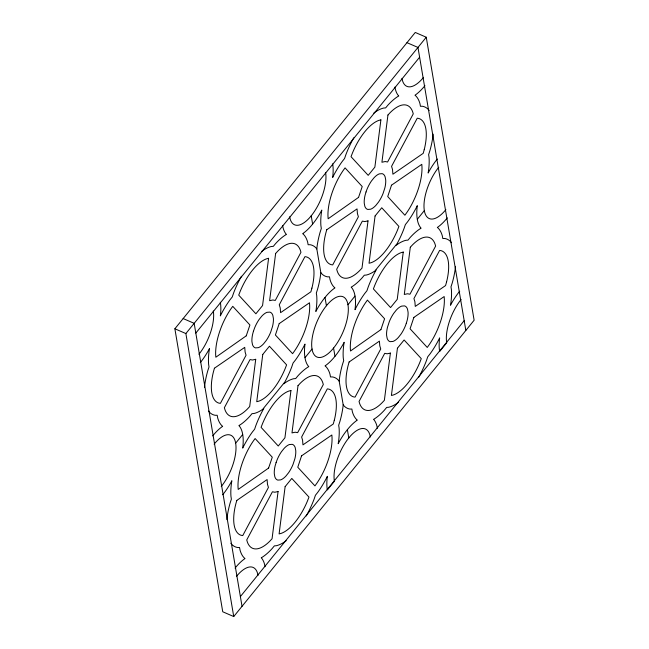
<?xml version="1.0" encoding="UTF-8"?>
<svg xmlns="http://www.w3.org/2000/svg" width="649" height="649" viewBox="0 0 649 649"><rect width="100%" height="100%" fill="white"/><g stroke="black" fill="none" stroke-linecap="round" stroke-linejoin="round"><path stroke-width="0.97" d="M204.508 387.412L204.678 385.684A54.305 23.137 -66.5 0 1 207.761 370.798L209.01 366.928L208.597 364.211A54.305 23.137 -66.5 0 1 209.083 351.109L209.489 348.529L208.946 349.568A45.73 19.486 -66.5 0 1 201.612 360.925L200.306 362.54M226.874 519.63L227.045 517.902A54.305 23.137 -66.5 0 1 230.119 503.016L231.377 499.146L230.963 496.428A54.305 23.137 -66.5 0 1 231.45 483.327L231.847 480.747L231.312 481.785A45.73 19.486 -66.5 0 1 223.978 493.143L222.664 494.757M316.817 248.965L316.988 247.237A54.305 23.137 -66.5 0 1 320.071 232.358L321.32 228.48L320.906 225.763A54.305 23.137 -66.5 0 1 321.393 212.661L321.799 210.081L321.255 211.12A45.73 19.486 -66.5 0 1 313.921 222.477L311.301 225.706A45.73 19.486 -66.5 0 1 303.318 233.234L302.677 233.648L303.659 234.524A54.305 23.137 -66.5 0 1 307.65 242.109L308.137 244.738L310.044 244.714A54.305 23.137 -66.5 0 1 316.225 248.186L316.817 248.965L320.817 272.588L320.647 274.316A54.305 23.137 -66.5 0 1 317.572 289.203L316.314 293.072L316.728 295.798A54.305 23.137 -66.5 0 1 316.241 308.9L315.836 311.471L316.379 310.433A45.73 19.486 -66.5 0 1 323.713 299.075L326.333 295.847A45.73 19.486 -66.5 0 1 334.316 288.326L334.957 287.905L333.975 287.028A54.305 23.137 -66.5 0 1 329.992 279.451L329.497 276.823L327.591 276.847A54.305 23.137 -66.5 0 1 321.409 273.375L320.817 272.588M339.184 381.182L339.354 379.454A54.305 23.137 -66.5 0 1 342.429 364.576L343.686 360.698L343.272 357.98A54.305 23.137 -66.5 0 1 343.759 344.879L344.157 342.299L343.621 343.337A45.73 19.486 -66.5 0 1 336.287 354.695L333.667 357.923A45.73 19.486 -66.5 0 1 325.684 365.452L325.035 365.874L326.025 366.742A54.305 23.137 -66.5 0 1 330.008 374.327L330.503 376.955L332.41 376.931A54.305 23.137 -66.5 0 1 338.583 380.403L339.184 381.182L343.175 404.806L343.005 406.534A54.305 23.137 -66.5 0 1 339.93 421.42L338.673 425.29L339.094 428.016A54.305 23.137 -66.5 0 1 338.6 441.117L338.202 443.697L338.737 442.659A45.73 19.486 -66.5 0 1 346.079 431.293L348.691 428.064A45.73 19.486 -66.5 0 1 356.682 420.544L357.323 420.122L356.342 419.254A54.305 23.137 -66.5 0 1 352.35 411.669L351.863 409.04L349.957 409.065A54.305 23.137 -66.5 0 1 343.775 405.593L343.175 404.806M433.126 134.14L432.956 135.876A54.305 23.137 -66.5 0 1 429.873 150.755L428.624 154.624L429.038 157.35A54.305 23.137 -66.5 0 1 428.551 170.452L428.145 173.032L428.689 171.993A45.73 19.486 -66.5 0 1 436.023 160.636L437.329 159.021M455.484 266.366L455.314 268.094A54.305 23.137 -66.5 0 1 452.239 282.972L450.982 286.842L451.404 289.568A54.305 23.137 -66.5 0 1 450.909 302.669L450.511 305.249L451.047 304.211A45.73 19.486 -66.5 0 1 458.389 292.853L459.695 291.239M276.076 462.632L277.001 460.092A19.308 8.226 -66.5 0 1 281.455 451.736L284.092 448.427A19.308 8.226 -66.5 0 1 289.381 444.549L292.212 444.33A19.308 8.226 -66.5 0 1 295.19 447.567L295.757 450.633A19.308 8.226 -66.5 0 1 294.881 458.713L293.056 464.343A19.308 8.226 -66.5 0 1 288.602 472.699L285.958 476.017A19.308 8.226 -66.5 0 1 280.668 479.887L277.837 480.106A19.308 8.226 -66.5 0 1 274.86 476.869L274.292 473.802A19.308 8.226 -66.5 0 1 275.168 465.722L276.085 462.632M366.02 191.966L366.945 189.427A19.308 8.226 -66.5 0 1 371.398 181.071L374.043 177.761A19.308 8.226 -66.5 0 1 379.324 173.883L382.156 173.664A19.308 8.226 -66.5 0 1 385.141 176.909L385.709 179.976A19.308 8.226 -66.5 0 1 384.825 188.048L382.999 193.686A19.308 8.226 -66.5 0 1 378.545 202.034L375.901 205.352A19.308 8.226 -66.5 0 1 370.62 209.221L367.788 209.44A19.308 8.226 -66.5 0 1 364.803 206.204L364.235 203.137A19.308 8.226 -66.5 0 1 365.119 195.057L366.028 191.966M406.29 323.356L405.365 325.903A19.308 8.226 -66.5 0 1 400.904 334.251L398.267 337.569A19.308 8.226 -66.5 0 1 392.978 341.439L390.146 341.658A19.308 8.226 -66.5 0 1 387.169 338.421L386.601 335.355A19.308 8.226 -66.5 0 1 387.477 327.274L389.311 321.644A19.308 8.226 -66.5 0 1 393.765 313.289L396.401 309.979A19.308 8.226 -66.5 0 1 401.69 306.101L404.522 305.89A19.308 8.226 -66.5 0 1 407.499 309.127L408.067 312.193A19.308 8.226 -66.5 0 1 407.191 320.265L406.282 323.356M241.452 276.263L240.454 278.023A54.305 23.137 -66.5 0 0 233.583 293.088L232.261 296.958L229.997 299.806A54.305 23.137 -66.5 0 0 221.658 313.272L220.336 315.893L220.482 314.87A45.73 19.486 -66.5 0 0 220.579 303.846L220.319 302.304M353.754 137.815L352.764 139.584A54.305 23.137 -66.5 0 0 345.893 154.64L344.57 158.51L342.307 161.358A54.305 23.137 -66.5 0 0 333.967 174.824L332.645 177.445L332.791 176.423A45.73 19.486 -66.5 0 0 332.888 165.398L332.629 163.856M263.81 408.481L262.821 410.249A54.305 23.137 -66.5 0 0 255.949 425.306L254.627 429.176L252.364 432.023A54.305 23.137 -66.5 0 0 244.024 445.49L242.694 448.11L242.84 447.088A45.73 19.486 -66.5 0 0 242.945 436.063L242.426 432.98A45.73 19.486 -66.5 0 0 239.27 425.971L238.889 425.598L240.495 424.608A54.305 23.137 -66.5 0 0 249.719 416.415L251.999 413.656L253.954 413.502A54.305 23.137 -66.5 0 0 262.667 409.341L284.87 381.977A54.305 23.137 -66.5 0 0 291.742 366.92L293.064 363.042L295.327 360.195A54.305 23.137 -66.5 0 0 303.667 346.728L304.989 344.108L304.852 345.13A45.73 19.486 -66.5 0 0 304.746 356.155L305.265 359.238A45.73 19.486 -66.5 0 0 308.421 366.247L308.802 366.62L307.196 367.61A54.305 23.137 -66.5 0 0 297.964 375.803L295.684 378.562L293.737 378.716A54.305 23.137 -66.5 0 0 285.025 382.878L283.881 383.746M376.12 270.033L375.13 271.801A54.305 23.137 -66.5 0 0 368.259 286.858L366.936 290.736L364.673 293.575A54.305 23.137 -66.5 0 0 356.333 307.042L355.003 309.662L355.149 308.64A45.73 19.486 -66.5 0 0 355.254 297.623L354.735 294.532A45.73 19.486 -66.5 0 0 351.58 287.523L351.198 287.15L352.805 286.16A54.305 23.137 -66.5 0 0 362.028 277.967L364.308 275.208L366.263 275.054A54.305 23.137 -66.5 0 0 374.976 270.901L397.18 243.529A54.305 23.137 -66.5 0 0 404.051 228.472L405.374 224.595L407.637 221.747A54.305 23.137 -66.5 0 0 415.977 208.288L417.299 205.668L417.161 206.682A45.73 19.486 -66.5 0 0 417.056 217.707L417.575 220.79A45.73 19.486 -66.5 0 0 420.73 227.807L421.112 228.172L419.505 229.17A54.305 23.137 -66.5 0 0 410.273 237.364L407.994 240.122L406.047 240.276A54.305 23.137 -66.5 0 0 397.334 244.43L396.19 245.298M306.239 515.963L307.228 514.195A54.305 23.137 -66.5 0 0 314.108 499.138L315.422 495.26L317.686 492.413A54.305 23.137 -66.5 0 0 326.025 478.954L327.356 476.334L327.21 477.348A45.73 19.486 -66.5 0 0 327.104 488.373L327.372 489.914L334.413 481.234L334.227 480.122A32.839 13.994 -66.5 0 1 347.848 439.138L349.73 436.818A32.839 13.994 -66.5 0 1 370.125 435.877L370.311 436.98M418.548 377.515L419.538 375.747A54.305 23.137 -66.5 0 0 426.417 360.69L427.732 356.812L429.995 353.965A54.305 23.137 -66.5 0 0 438.335 340.506L439.665 337.886L439.519 338.9A45.73 19.486 -66.5 0 0 439.414 349.925L439.681 351.466L446.723 342.786L446.536 341.674A32.839 13.994 -66.5 0 1 460.157 300.69L461.098 299.53M174.873 328.775L415.263 32.45L426.255 37.228L474.127 320.225L233.737 616.55L222.745 611.772L174.873 328.775L185.874 333.554L233.737 616.55M185.874 333.554L426.255 37.228M195.811 333.091L419.619 57.201M198.902 354.249L199.843 353.088A32.839 13.994 -66.5 0 0 213.464 312.096L213.278 310.993M423.521 77.353L422.58 78.513A32.839 13.994 -66.5 0 1 402.185 79.454L401.999 78.351M424.925 85.644L423.61 87.258A45.73 19.486 -66.5 0 1 415.628 94.786L414.987 95.208L415.968 96.076A54.305 23.137 -66.5 0 1 419.96 103.662L420.447 106.29L422.353 106.266A54.305 23.137 -66.5 0 1 428.535 109.738L429.127 110.517M212.71 435.909L214.024 434.295A45.73 19.486 -66.5 0 1 222.007 426.766L222.648 426.352L221.666 425.476A54.305 23.137 -66.5 0 1 217.683 417.899L217.188 415.271L215.281 415.295A54.305 23.137 -66.5 0 1 209.1 411.823L208.507 411.036M214.113 444.2L215.054 443.048A32.839 13.994 -66.5 0 1 235.449 442.099L235.822 444.314A32.839 13.994 -66.5 0 1 222.201 485.306L221.26 486.466M438.732 167.312L437.791 168.472A32.839 13.994 -66.5 0 0 424.17 209.457L424.543 211.671A32.839 13.994 -66.5 0 0 444.938 210.73L445.879 209.57M235.636 443.21L242.685 434.522M305.006 357.696L312.047 349.016M347.945 304.762L354.995 296.074M417.315 219.248L424.357 210.568M447.283 217.869L445.977 219.484A45.73 19.486 -66.5 0 1 437.994 227.004L437.345 227.426L438.335 228.294A54.305 23.137 -66.5 0 1 442.318 235.879L442.813 238.508L444.719 238.483A54.305 23.137 -66.5 0 1 450.893 241.955L451.493 242.742M235.076 568.126L236.382 566.512A45.73 19.486 -66.5 0 1 244.373 558.992L245.014 558.57L244.032 557.694A54.305 23.137 -66.5 0 1 240.041 550.117L239.554 547.488L237.648 547.513A54.305 23.137 -66.5 0 1 231.466 544.04L230.866 543.254M236.479 576.426L237.42 575.265A32.839 13.994 -66.5 0 1 257.815 574.316L258.002 575.428M240.381 596.577L464.181 320.679M373.824 113.08L374.968 112.212A54.305 23.137 -66.5 0 1 383.681 108.05L385.636 107.896L387.915 105.146A54.305 23.137 -66.5 0 1 397.147 96.952L398.746 95.955L398.364 95.581A45.73 19.486 -66.5 0 1 395.209 88.572L394.949 87.031M261.515 251.528L262.658 250.66A54.305 23.137 -66.5 0 1 271.371 246.498L273.326 246.344L275.606 243.586A54.305 23.137 -66.5 0 1 284.838 235.392L286.436 234.403L286.055 234.029A45.73 19.486 -66.5 0 1 282.907 227.02L282.639 225.479M398.486 402.25L397.342 403.118A54.305 23.137 -66.5 0 1 388.621 407.272L386.674 407.426L384.395 410.184A54.305 23.137 -66.5 0 1 375.163 418.378L373.564 419.376L373.938 419.741A45.73 19.486 -66.5 0 1 377.093 426.75L377.353 428.299M286.177 540.698L285.033 541.558A54.305 23.137 -66.5 0 1 276.312 545.72L274.365 545.874L272.085 548.632A54.305 23.137 -66.5 0 1 262.853 556.826L261.255 557.816L261.636 558.189A45.73 19.486 -66.5 0 1 264.784 565.198L265.043 566.739M406.972 42.672L417.972 47.442L465.836 330.438M183.164 318.562L194.165 323.332L242.028 606.328M325.587 172.545L325.774 173.648A32.839 13.994 -66.5 0 1 312.153 214.641L310.271 216.961A32.839 13.994 -66.5 0 1 289.876 217.902L289.689 216.798M311.212 215.801L312.615 224.092M325.019 297.461L326.423 305.76M333.57 348.018L334.973 356.309M347.385 429.679L348.789 437.978M255.714 359.311L249.695 406.542L247.488 408.919A41.439 17.653 -66.5 0 1 225.041 409.957L224.367 407.718L250.06 359.546L252.453 360.025L255.714 359.311M268.589 258.31L262.561 305.565L255.893 313.792L238.718 295.125L240.146 291.442A41.439 17.653 -66.5 0 1 266.617 258.805L268.589 258.31M262.764 354.435L256.744 401.699L258.708 401.196A41.439 17.653 -66.5 0 0 285.179 368.567L286.607 364.876L269.432 346.209L262.764 354.435M275.63 253.459L269.611 300.698L272.872 299.984L275.265 300.455L300.958 252.291L300.284 250.043A41.439 17.653 -66.5 0 0 277.837 251.082L275.63 253.459M278.08 491.528L272.061 538.759L269.846 541.136A41.439 17.653 -66.5 0 1 247.407 542.175L246.734 539.936L272.426 491.764L274.819 492.242L278.08 491.528M290.947 390.528L284.927 437.783L278.251 446.017L261.076 427.35L262.512 423.659A41.439 17.653 -66.5 0 1 288.975 391.031L290.947 390.528M285.13 486.653L279.102 533.916L281.074 533.413A41.439 17.653 -66.5 0 0 307.545 500.785L308.973 497.093L291.799 478.427L285.13 486.653M297.996 385.676L291.977 432.915L295.23 432.202L297.631 432.68L323.324 384.508L322.642 382.261A41.439 17.653 -66.5 0 0 300.203 383.299L297.996 385.676M368.024 220.863L362.004 268.102L359.797 270.471A41.439 17.653 -66.5 0 1 337.35 271.509L336.677 269.27L362.369 221.098L364.762 221.577L368.024 220.863M380.898 119.862L374.871 167.118L368.202 175.352L351.028 156.685L352.456 152.994A41.439 17.653 -66.5 0 1 378.927 120.365L380.898 119.862M375.073 215.987L369.046 263.251L371.017 262.748A41.439 17.653 -66.5 0 0 397.488 230.119L398.916 226.428L381.742 207.761L375.073 215.987M387.94 115.011L381.92 162.25L385.182 161.536L387.575 162.015L413.267 113.843L412.594 111.604A41.439 17.653 -66.5 0 0 390.146 112.634L387.94 115.011M390.39 353.08L384.37 400.319L382.156 402.688A41.439 17.653 -66.5 0 1 359.716 403.727L359.043 401.488L384.735 353.316L387.129 353.794L390.39 353.08M403.256 252.08L397.237 299.343L390.56 307.569L373.386 288.902L374.822 285.211A41.439 17.653 -66.5 0 1 401.285 252.583L403.256 252.08M397.431 348.205L391.412 395.468L393.383 394.965A41.439 17.653 -66.5 0 0 419.854 362.337L421.282 358.646L404.108 339.979L397.431 348.205M410.306 247.228L404.286 294.468L407.54 293.754L409.941 294.232L435.633 246.06L434.952 243.821A41.439 17.653 -66.5 0 0 412.513 244.86L410.306 247.228M246.239 335.841L215.833 357.226L215.646 354.386A41.439 17.653 -66.5 0 1 230.63 309.273L232.748 306.328L249.922 324.995L246.239 335.841M279.2 323.624L275.411 335.014L292.585 353.681L294.695 350.728A41.439 17.653 -66.5 0 0 309.687 305.622L309.5 302.775L279.2 323.624M268.597 468.059L238.191 489.443L238.005 486.604A41.439 17.653 -66.5 0 1 252.996 441.49L255.106 438.546L272.28 457.212L268.597 468.059M301.566 455.849L297.769 467.231L314.943 485.898L317.053 482.945A41.439 17.653 -66.5 0 0 332.045 437.84L331.858 434.992L301.566 455.849M358.548 197.393L328.143 218.778L327.956 215.939A41.439 17.653 -66.5 0 1 342.94 170.825L345.057 167.88L362.223 186.547L358.548 197.393M391.509 185.184L387.721 196.566L404.887 215.233L407.004 212.28A41.439 17.653 -66.5 0 0 421.988 167.174L421.809 164.327L391.509 185.184M380.906 329.611L350.501 350.995L350.314 348.156A41.439 17.653 -66.5 0 1 365.306 303.051L367.415 300.098L384.589 318.764L380.906 329.611M413.875 317.402L410.079 328.783L427.253 347.45L429.362 344.497A41.439 17.653 -66.5 0 0 444.354 299.392L444.167 296.552L413.875 317.402M214.43 368.21L213.416 371.885A41.439 17.653 -66.5 0 0 218.681 403.045L220.376 403.378L246.068 355.206L245.111 352.034L244.738 347.353L214.43 368.21M253.434 331.266L252.81 333.505A19.308 8.226 -66.5 0 0 251.926 341.585L252.493 344.651A19.308 8.226 -66.5 0 0 255.479 347.888L258.31 347.669A19.308 8.226 -66.5 0 0 263.591 343.8L266.236 340.482A19.308 8.226 -66.5 0 0 270.69 332.126L272.515 326.496A19.308 8.226 -66.5 0 0 273.399 318.416L272.831 315.349A19.308 8.226 -66.5 0 0 269.854 312.112L267.015 312.331A19.308 8.226 -66.5 0 0 261.734 316.209L259.089 319.519A19.308 8.226 -66.5 0 0 254.635 327.875L253.434 331.266M236.796 500.428L235.774 504.103A41.439 17.653 -66.5 0 0 241.047 535.263L242.742 535.595L268.435 487.423L267.469 484.251L267.104 479.57L236.796 500.428M326.739 229.762L325.725 233.437A41.439 17.653 -66.5 0 0 330.99 264.597L332.686 264.93L358.378 216.758L357.421 213.586L357.047 208.905L326.739 229.762M311.909 288.124L310.895 291.79L280.587 312.656L280.222 307.967L279.257 304.795L304.949 256.623L306.644 256.955A41.439 17.653 -66.5 0 1 311.909 288.124M349.105 361.988L348.083 365.655A41.439 17.653 -66.5 0 0 353.356 396.815L355.052 397.147L380.736 348.975L379.779 345.812L379.414 341.123L349.105 361.988M334.276 420.341L333.262 424.008L302.953 444.873L302.58 440.184L301.623 437.012L327.315 388.848L329.002 389.173A41.439 17.653 -66.5 0 1 334.276 420.341M424.219 149.676L423.205 153.342L392.896 174.208L392.523 169.519L391.566 166.347L417.258 118.183L418.954 118.507A41.439 17.653 -66.5 0 1 424.219 149.676M446.585 281.893L445.571 285.56L415.263 306.425L414.889 301.736L413.932 298.572L439.624 250.4L441.312 250.733A41.439 17.653 -66.5 0 1 446.585 281.893M327.364 304.6L325.482 306.92A32.839 13.994 -66.5 0 0 311.861 347.905L312.234 350.119A32.839 13.994 -66.5 0 0 332.629 349.178L334.511 346.858A32.839 13.994 -66.5 0 0 348.132 305.866L347.759 303.651A32.839 13.994 -66.5 0 0 327.364 304.6"/></g></svg>
